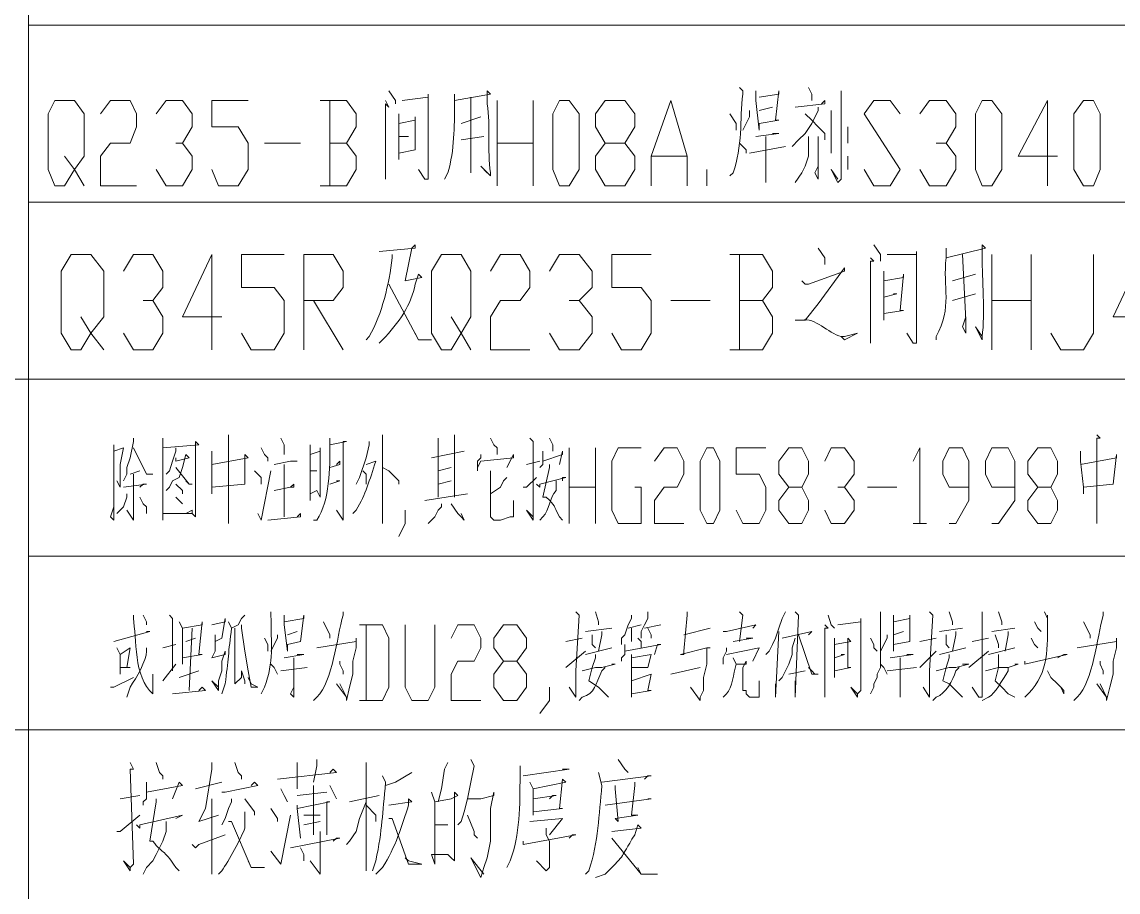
# Model space of a CAD drawing. Header units: millimetres. Extents: x 1435 to 2259, y 1083 to 2249.
# Drawn here: x 2143.3 to 2203.5, y 1887.5 to 1935.3 of the extents above; entities that cross this region are included whole.
import ezdxf

# ---------------------------------------------------------------- set-up
doc = ezdxf.new("R2010")
doc.units = ezdxf.units.MM
doc.layers.add('1', color=7, linetype='Continuous')

msp = doc.modelspace()

# ---------------------------------------------------------------- linework, layer by layer
at = {"layer": '1', "color": 0, "lineweight": 9}
for points in [[(2143.645, 2197.399), (2143.645, 1838.299)], [(2240.665, 1935.139), (2143.645, 1935.139)], [(2163.445, 1931.539), (2163.805, 1930.999), (2163.805, 1930.819)], [(2183.605, 1931.539), (2183.605, 1930.999), (2183.785, 1929.379), (2183.785, 1929.739), (2184.865, 1929.919), (2184.685, 1929.919), (2184.865, 1931.539), (2184.865, 1931.359), (2183.785, 1931.179)], [(2186.485, 1931.719), (2186.665, 1931.359), (2186.665, 1930.999)], [(2188.285, 1931.539), (2188.285, 1931.359), (2188.285, 1931.359), (2188.285, 1926.679), (2188.285, 1926.679), (2188.105, 1926.499), (2187.745, 1927.219), (2188.105, 1926.679)], [(2145.625, 1927.939), (2146.165, 1927.219), (2145.625, 1926.319), (2145.085, 1926.319), (2144.725, 1927.219), (2144.725, 1930.279), (2145.085, 1930.999), (2146.165, 1930.999), (2146.705, 1930.279), (2146.705, 1927.939), (2146.165, 1927.219), (2146.705, 1926.319)], [(2147.605, 1930.279), (2148.145, 1930.999), (2149.225, 1930.999), (2149.585, 1930.279), (2149.585, 1929.559), (2149.225, 1928.659), (2148.145, 1928.659), (2147.605, 1927.939), (2147.605, 1926.319), (2149.585, 1926.319)], [(2150.665, 1930.279), (2151.205, 1930.999), (2152.105, 1930.999), (2152.645, 1930.279), (2152.645, 1929.559), (2152.105, 1928.659), (2151.745, 1928.659)], [(2153.725, 1927.219), (2154.085, 1926.319), (2155.165, 1926.319), (2155.705, 1927.219), (2155.705, 1928.659), (2155.165, 1929.559), (2153.725, 1929.559), (2153.725, 1930.999), (2155.705, 1930.999)], [(2161.105, 1928.659), (2161.645, 1929.559), (2161.645, 1930.279), (2161.105, 1930.999), (2159.665, 1930.999)], [(2160.205, 1930.999), (2160.205, 1926.319)], [(2163.265, 1930.999), (2163.445, 1930.639), (2163.265, 1930.819), (2163.265, 1926.679), (2163.265, 1927.399)], [(2164.165, 1930.999), (2165.605, 1931.179), (2165.605, 1931.359), (2165.605, 1931.179), (2165.605, 1931.179), (2165.605, 1927.399), (2165.605, 1927.039), (2165.605, 1926.679), (2165.425, 1926.679), (2165.065, 1927.219), (2165.425, 1926.679)], [(2167.945, 1931.179), (2167.945, 1927.759), (2167.945, 1927.039), (2167.945, 1927.399), (2167.945, 1927.939)], [(2169.385, 1926.319), (2169.385, 1930.999)], [(2171.365, 1930.999), (2171.365, 1926.319)], [(2172.805, 1926.319), (2172.445, 1927.219), (2172.445, 1930.279), (2172.805, 1930.999), (2173.345, 1930.999), (2173.885, 1930.279), (2173.885, 1927.219), (2173.345, 1926.319), (2172.805, 1926.319)], [(2175.325, 1926.319), (2174.785, 1927.219), (2174.785, 1927.939), (2175.325, 1928.659), (2176.405, 1928.659), (2176.945, 1929.559), (2176.945, 1930.279), (2176.405, 1930.999), (2175.325, 1930.999), (2174.785, 1930.279), (2174.785, 1929.559), (2175.325, 1928.659)], [(2177.845, 1926.319), (2177.845, 1927.939), (2178.925, 1930.999), (2179.825, 1927.939), (2179.825, 1926.319)], [(2185.765, 1930.639), (2187.385, 1930.819), (2187.385, 1930.999), (2187.205, 1930.819)], [(2189.545, 1927.219), (2190.085, 1926.319), (2190.985, 1926.319), (2191.525, 1927.219), (2189.545, 1930.279), (2190.085, 1930.999), (2190.985, 1930.999), (2191.525, 1930.279)], [(2192.605, 1930.279), (2193.145, 1930.999), (2194.045, 1930.999), (2194.585, 1930.279), (2194.585, 1929.559), (2194.045, 1928.659), (2193.505, 1928.659)], [(2196.025, 1926.319), (2195.665, 1927.219), (2195.665, 1930.279), (2196.025, 1930.999), (2196.565, 1930.999), (2197.105, 1930.279), (2197.105, 1927.219), (2196.565, 1926.319), (2196.025, 1926.319)], [(2200.165, 1927.939), (2198.005, 1927.939), (2199.625, 1930.999), (2199.625, 1926.319)], [(2201.605, 1926.319), (2201.065, 1927.219), (2201.065, 1930.279), (2201.605, 1930.999), (2202.145, 1930.999), (2202.505, 1930.279), (2202.505, 1927.219), (2202.145, 1926.319), (2201.605, 1926.319)], [(2183.245, 1930.459), (2183.245, 1930.099), (2182.885, 1929.379)], [(2183.785, 1930.459), (2184.505, 1930.639)], [(2187.025, 1930.639), (2187.025, 1930.459), (2186.665, 1929.739), (2186.305, 1929.199), (2185.945, 1928.839), (2185.585, 1928.479)], [(2187.745, 1930.459), (2187.745, 1930.279), (2187.745, 1928.119), (2187.745, 1928.839)], [(2163.985, 1930.279), (2163.985, 1930.099), (2163.985, 1929.739), (2163.985, 1928.119), (2163.985, 1927.759), (2163.985, 1927.939), (2163.985, 1928.119), (2164.885, 1928.299), (2164.885, 1928.299), (2164.885, 1930.099), (2164.885, 1929.919), (2163.985, 1929.739)], [(2168.485, 1930.099), (2167.405, 1929.739)], [(2182.165, 1930.279), (2182.525, 1929.739), (2182.525, 1929.559), (2182.525, 1929.379)], [(2186.305, 1930.279), (2186.665, 1929.919), (2187.025, 1929.559), (2187.205, 1929.379), (2187.385, 1929.199), (2187.385, 1928.839)], [(2183.605, 1929.019), (2184.865, 1929.199), (2184.685, 1929.199), (2184.505, 1929.199)], [(2188.645, 1929.559), (2188.645, 1928.659)], [(2152.105, 1928.659), (2152.645, 1927.939), (2152.645, 1927.219), (2152.105, 1926.319), (2151.205, 1926.319), (2150.665, 1927.219)], [(2156.605, 1928.659), (2158.585, 1928.659)], [(2159.665, 1926.319), (2161.105, 1926.319), (2161.645, 1927.219), (2161.645, 1927.939), (2161.105, 1928.659), (2160.205, 1928.659)], [(2163.985, 1929.019), (2164.525, 1929.019), (2164.345, 1929.019)], [(2167.405, 1928.839), (2168.665, 1929.019)], [(2169.385, 1928.659), (2171.365, 1928.659)], [(2176.405, 1928.659), (2176.945, 1927.939), (2176.945, 1927.219), (2176.405, 1926.319), (2175.325, 1926.319)], [(2182.705, 1928.659), (2183.065, 1928.299), (2183.065, 1928.119)], [(2184.145, 1929.019), (2184.145, 1926.499), (2184.145, 1927.039)], [(2186.485, 1929.019), (2186.485, 1928.839), (2186.485, 1927.939), (2186.305, 1927.399), (2186.125, 1927.039), (2185.765, 1926.499)], [(2187.025, 1929.019), (2187.025, 1926.679), (2186.845, 1927.039), (2187.025, 1927.399)], [(2194.045, 1928.659), (2194.585, 1927.939), (2194.585, 1927.219), (2194.045, 1926.319), (2193.145, 1926.319), (2192.605, 1927.219)], [(2177.845, 1927.939), (2179.825, 1927.939)], [(2183.245, 1928.119), (2185.225, 1928.479)], [(2188.645, 1927.939), (2188.645, 1927.219)], [(2180.905, 1926.319), (2180.905, 1927.219)], [(2240.665, 1925.419), (2143.645, 1925.419)], [(2146.525, 1919.119), (2147.065, 1918.219), (2146.525, 1917.319), (2145.985, 1917.319), (2145.445, 1918.219), (2145.445, 1921.639), (2145.985, 1922.539), (2147.065, 1922.539), (2147.785, 1921.639), (2147.785, 1919.119), (2147.065, 1918.219), (2147.785, 1917.319)], [(2148.865, 1921.639), (2149.405, 1922.539), (2150.485, 1922.539), (2151.025, 1921.639), (2151.025, 1920.739), (2150.485, 1920.019), (2149.945, 1920.019)], [(2154.265, 1919.119), (2152.105, 1919.119), (2153.725, 1922.539), (2153.725, 1917.319)], [(2155.345, 1918.219), (2155.885, 1917.319), (2157.145, 1917.319), (2157.685, 1918.219), (2157.685, 1920.019), (2157.145, 1920.739), (2155.345, 1920.739), (2155.345, 1922.539), (2157.685, 1922.539)], [(2158.765, 1917.319), (2158.765, 1922.539), (2160.385, 1922.539), (2160.925, 1921.639), (2160.925, 1920.739), (2160.385, 1920.019), (2158.765, 1920.019)], [(2166.865, 1919.119), (2167.405, 1918.219), (2166.865, 1917.319), (2166.325, 1917.319), (2165.785, 1918.219), (2165.785, 1921.639), (2166.325, 1922.539), (2167.405, 1922.539), (2167.945, 1921.639), (2167.945, 1919.119), (2167.405, 1918.219), (2167.945, 1917.319)], [(2169.025, 1921.639), (2169.565, 1922.539), (2170.645, 1922.539), (2171.185, 1921.639), (2171.185, 1920.739), (2170.645, 1920.019), (2169.565, 1920.019), (2169.025, 1919.119), (2169.025, 1917.319), (2171.185, 1917.319)], [(2172.265, 1921.639), (2172.805, 1922.539), (2173.885, 1922.539), (2174.605, 1921.639), (2174.605, 1920.739), (2173.885, 1920.019), (2173.345, 1920.019)], [(2175.685, 1918.219), (2176.225, 1917.319), (2177.305, 1917.319), (2177.845, 1918.219), (2177.845, 1920.019), (2177.305, 1920.739), (2175.685, 1920.739), (2175.685, 1922.539), (2177.845, 1922.539)], [(2183.965, 1920.019), (2184.505, 1920.739), (2184.505, 1921.639), (2183.965, 1922.539), (2182.165, 1922.539)], [(2182.705, 1922.539), (2182.705, 1917.319)], [(2187.025, 1922.899), (2187.385, 1922.359), (2187.385, 1922.179), (2187.385, 1921.999)], [(2190.085, 1923.079), (2190.445, 1922.539), (2190.445, 1922.179)], [(2190.805, 1922.539), (2192.425, 1922.539), (2192.425, 1922.719), (2192.425, 1922.719), (2192.425, 1922.539), (2192.425, 1918.399), (2192.425, 1918.039), (2192.425, 1917.679), (2192.245, 1917.679), (2191.885, 1918.219), (2192.245, 1917.679)], [(2194.945, 1922.539), (2195.125, 1918.939), (2195.125, 1918.219), (2194.945, 1918.579), (2195.125, 1919.119)], [(2196.565, 1917.319), (2196.565, 1922.539)], [(2198.725, 1922.539), (2198.725, 1917.319)], [(2199.805, 1918.219), (2200.345, 1917.319), (2201.605, 1917.319), (2202.145, 1918.219), (2202.145, 1922.539)], [(2205.385, 1919.119), (2203.225, 1919.119), (2204.845, 1922.539), (2204.845, 1917.319)], [(2189.905, 1922.359), (2190.085, 1922.179), (2189.905, 1922.179), (2189.905, 1917.679), (2189.905, 1918.039), (2189.905, 1918.399)], [(2190.625, 1921.639), (2190.625, 1921.099), (2190.625, 1919.299), (2190.625, 1918.939), (2190.625, 1919.119), (2190.625, 1919.299), (2191.705, 1919.479), (2191.525, 1919.479), (2191.705, 1921.459), (2191.705, 1921.279), (2190.625, 1921.099)], [(2195.665, 1921.459), (2194.405, 1921.099)], [(2163.445, 1920.919), (2165.065, 1917.859), (2165.785, 1917.859), (2165.245, 1917.859), (2165.065, 1917.859), (2164.885, 1918.219)], [(2190.625, 1920.199), (2191.345, 1920.379), (2191.165, 1920.379)], [(2194.405, 1920.019), (2195.665, 1920.379)], [(2150.485, 1920.019), (2151.025, 1919.119), (2151.025, 1918.219), (2150.485, 1917.319), (2149.405, 1917.319), (2148.865, 1918.219)], [(2159.305, 1920.019), (2160.925, 1917.319)], [(2173.885, 1920.019), (2174.605, 1919.119), (2174.605, 1918.219), (2173.885, 1917.319), (2172.805, 1917.319), (2172.265, 1918.219)], [(2178.925, 1920.019), (2181.085, 1920.019)], [(2182.165, 1917.319), (2183.965, 1917.319), (2184.505, 1918.219), (2184.505, 1919.119), (2183.965, 1920.019), (2182.705, 1920.019)], [(2196.565, 1920.019), (2198.725, 1920.019)], [(2240.665, 1915.699), (2074.345, 1915.699)], [(2149.405, 1912.459), (2149.405, 1912.279), (2149.225, 1911.379), (2149.045, 1910.839), (2149.045, 1910.479), (2148.865, 1910.119)], [(2151.025, 1912.459), (2151.025, 1911.919), (2151.025, 1907.959), (2151.025, 1908.319), (2152.645, 1908.319), (2152.645, 1908.499), (2152.285, 1908.319)], [(2151.025, 1911.919), (2153.005, 1912.099), (2152.825, 1912.279), (2152.825, 1911.919), (2152.825, 1908.499), (2152.825, 1908.139), (2152.645, 1908.319)], [(2154.625, 1912.639), (2154.625, 1912.459), (2154.625, 1907.779), (2154.625, 1907.959), (2154.625, 1908.139)], [(2157.505, 1912.459), (2157.685, 1912.099), (2157.685, 1911.919), (2157.685, 1911.739), (2157.685, 1911.559)], [(2160.205, 1912.099), (2160.205, 1912.099), (2161.105, 1912.279), (2160.925, 1912.279), (2160.925, 1908.319), (2160.925, 1907.959), (2160.565, 1908.499)], [(2162.365, 1912.279), (2162.365, 1912.099), (2162.185, 1911.379), (2161.825, 1910.299), (2161.645, 1909.939)], [(2163.085, 1912.639), (2163.085, 1912.279), (2163.085, 1912.459), (2163.085, 1907.779), (2163.085, 1907.959), (2163.085, 1908.499)], [(2166.145, 1912.459), (2166.145, 1912.279), (2166.145, 1909.219)], [(2167.045, 1912.639), (2167.045, 1909.219)], [(2169.025, 1912.459), (2169.205, 1912.099), (2169.385, 1911.919), (2169.385, 1911.559)], [(2171.185, 1912.459), (2171.365, 1912.279), (2171.365, 1912.279), (2171.365, 1907.959), (2171.005, 1908.499), (2171.365, 1908.139)], [(2172.265, 1912.459), (2172.445, 1912.099), (2172.445, 1911.739)], [(2202.325, 1912.639), (2202.505, 1912.459), (2202.325, 1912.459), (2202.325, 1907.779), (2202.325, 1908.139)], [(2148.325, 1912.099), (2148.325, 1907.959), (2148.145, 1908.139), (2148.325, 1908.679)], [(2148.325, 1911.739), (2148.865, 1911.919), (2148.865, 1911.919), (2148.685, 1911.019), (2148.685, 1911.019), (2148.685, 1910.839), (2148.685, 1910.659), (2148.685, 1910.119), (2148.685, 1909.939), (2148.685, 1909.759), (2148.685, 1909.759), (2148.505, 1910.119)], [(2149.405, 1911.919), (2150.125, 1910.479), (2150.485, 1910.479), (2150.125, 1910.479), (2149.945, 1910.839)], [(2151.745, 1911.919), (2151.745, 1911.739), (2151.565, 1911.199), (2151.385, 1910.659), (2151.205, 1910.479)], [(2153.725, 1911.739), (2153.725, 1911.199), (2153.725, 1909.399)], [(2156.425, 1911.919), (2156.605, 1911.559), (2156.785, 1911.379), (2156.785, 1911.199)], [(2159.125, 1912.099), (2159.125, 1911.559), (2159.125, 1909.039), (2159.125, 1909.399), (2159.125, 1909.399), (2159.485, 1909.579), (2159.665, 1909.219), (2159.665, 1909.399), (2159.665, 1910.659), (2159.665, 1911.919), (2159.665, 1911.739), (2159.665, 1911.739), (2159.125, 1911.559)], [(2165.785, 1911.379), (2167.585, 1911.739)], [(2171.905, 1911.739), (2171.905, 1911.199), (2171.905, 1911.019), (2171.725, 1910.839), (2171.725, 1910.839)], [(2171.905, 1911.199), (2172.985, 1911.559), (2172.985, 1911.739), (2172.805, 1911.019)], [(2173.345, 1907.779), (2173.345, 1911.919)], [(2174.785, 1911.919), (2174.785, 1907.779)], [(2176.945, 1909.759), (2177.305, 1909.759), (2177.305, 1907.779), (2176.045, 1907.779), (2175.685, 1908.499), (2175.685, 1911.199), (2176.045, 1911.919), (2177.305, 1911.919)], [(2178.025, 1911.199), (2178.565, 1911.919), (2179.285, 1911.919), (2179.645, 1911.199), (2179.645, 1910.479), (2179.285, 1909.759), (2178.565, 1909.759), (2178.025, 1909.039), (2178.025, 1907.779), (2179.645, 1907.779)], [(2180.905, 1907.779), (2180.545, 1908.499), (2180.545, 1911.199), (2180.905, 1911.919), (2181.265, 1911.919), (2181.625, 1911.199), (2181.625, 1908.499), (2181.265, 1907.779), (2180.905, 1907.779)], [(2182.525, 1908.499), (2182.885, 1907.779), (2183.785, 1907.779), (2184.145, 1908.499), (2184.145, 1909.759), (2183.785, 1910.479), (2182.525, 1910.479), (2182.525, 1911.919), (2184.145, 1911.919)], [(2185.405, 1907.779), (2184.865, 1908.499), (2184.865, 1909.039), (2185.405, 1909.759), (2186.125, 1909.759), (2186.485, 1910.479), (2186.485, 1911.199), (2186.125, 1911.919), (2185.405, 1911.919), (2184.865, 1911.199), (2184.865, 1910.479), (2185.405, 1909.759)], [(2187.385, 1911.199), (2187.745, 1911.919), (2188.465, 1911.919), (2189.005, 1911.199), (2189.005, 1910.479), (2188.465, 1909.759), (2188.105, 1909.759)], [(2192.245, 1911.199), (2192.605, 1911.919), (2192.605, 1907.779)], [(2194.225, 1907.779), (2194.585, 1907.779), (2195.305, 1909.039), (2195.305, 1911.199), (2194.945, 1911.919), (2194.225, 1911.919), (2193.865, 1911.199), (2193.865, 1910.479), (2194.225, 1909.759), (2195.305, 1909.759)], [(2196.565, 1907.779), (2196.925, 1907.779), (2197.825, 1909.039), (2197.825, 1911.199), (2197.465, 1911.919), (2196.565, 1911.919), (2196.205, 1911.199), (2196.205, 1910.479), (2196.565, 1909.759), (2197.825, 1909.759)], [(2199.085, 1907.779), (2198.545, 1908.499), (2198.545, 1909.039), (2199.085, 1909.759), (2199.805, 1909.759), (2200.165, 1910.479), (2200.165, 1911.199), (2199.805, 1911.919), (2199.085, 1911.919), (2198.545, 1911.199), (2198.545, 1910.479), (2199.085, 1909.759)], [(2201.425, 1911.739), (2201.425, 1911.199), (2201.605, 1909.759), (2201.605, 1909.399)], [(2151.745, 1911.379), (2151.745, 1911.199), (2152.465, 1911.379), (2152.285, 1911.559), (2152.105, 1910.839), (2151.925, 1910.299), (2151.565, 1910.119), (2151.385, 1909.759), (2151.205, 1909.579)], [(2153.725, 1911.019), (2155.705, 1911.379), (2155.525, 1911.559), (2155.525, 1909.939), (2155.525, 1909.939), (2153.725, 1909.759)], [(2157.145, 1911.019), (2158.045, 1911.199), (2158.405, 1911.199), (2158.405, 1911.199), (2158.225, 1911.199)], [(2160.205, 1910.839), (2160.205, 1910.839), (2160.745, 1911.019), (2160.745, 1911.199), (2160.565, 1911.019)], [(2168.485, 1911.559), (2168.485, 1911.379), (2168.305, 1911.199), (2168.305, 1910.839), (2168.305, 1910.659), (2168.305, 1910.659), (2168.305, 1910.839), (2168.485, 1911.199), (2170.285, 1911.379), (2170.285, 1911.559), (2169.925, 1910.839)], [(2171.005, 1911.019), (2171.725, 1911.199)], [(2201.425, 1911.019), (2203.405, 1911.379), (2203.405, 1911.559), (2203.225, 1909.939), (2203.225, 1909.939), (2201.605, 1909.759)], [(2149.405, 1910.479), (2149.405, 1907.959), (2149.405, 1907.959), (2149.045, 1908.499), (2149.405, 1907.959)], [(2149.225, 1910.479), (2149.765, 1910.659)], [(2151.745, 1910.839), (2151.745, 1910.839), (2152.465, 1909.939), (2152.645, 1909.939), (2152.465, 1909.939), (2152.285, 1910.119)], [(2156.065, 1910.659), (2156.245, 1910.479), (2156.425, 1910.299), (2156.425, 1910.119), (2156.425, 1909.939)], [(2156.245, 1908.319), (2156.425, 1907.959), (2156.965, 1910.659)], [(2157.685, 1911.019), (2157.685, 1908.139)], [(2159.125, 1910.659), (2159.485, 1910.659)], [(2162.005, 1910.659), (2162.185, 1910.479), (2162.185, 1910.119), (2162.185, 1909.939)], [(2163.085, 1910.839), (2163.445, 1910.659), (2163.985, 1910.119), (2163.985, 1909.939)], [(2166.145, 1910.659), (2166.865, 1910.839)], [(2169.025, 1910.659), (2169.025, 1910.659), (2169.025, 1910.479), (2169.025, 1908.679), (2169.025, 1908.319), (2169.025, 1908.139), (2169.205, 1907.959), (2169.565, 1907.959), (2170.105, 1908.139), (2170.285, 1908.139), (2170.285, 1909.039), (2170.285, 1908.139)], [(2148.865, 1909.759), (2150.125, 1909.939), (2149.945, 1909.939), (2149.765, 1909.759)], [(2151.745, 1909.939), (2152.105, 1909.579), (2152.105, 1909.399)], [(2157.145, 1909.579), (2158.045, 1909.759), (2158.225, 1909.759), (2158.225, 1909.939), (2158.045, 1909.759)], [(2160.205, 1909.939), (2160.205, 1909.939), (2160.745, 1910.119), (2160.745, 1910.119), (2160.565, 1910.119)], [(2166.145, 1909.939), (2166.865, 1910.119)], [(2169.925, 1910.299), (2169.745, 1910.119), (2169.565, 1909.759), (2169.025, 1909.399)], [(2170.825, 1909.759), (2171.005, 1909.759), (2171.545, 1910.299)], [(2171.545, 1909.939), (2171.725, 1909.759), (2171.725, 1909.939), (2173.165, 1910.299), (2172.985, 1910.299), (2172.985, 1910.119)], [(2149.045, 1909.399), (2149.045, 1909.219), (2148.865, 1908.679), (2148.685, 1908.499), (2148.505, 1908.319)], [(2165.425, 1909.039), (2167.765, 1909.399)], [(2173.345, 1909.759), (2174.785, 1909.759)], [(2186.125, 1909.759), (2186.485, 1909.039), (2186.485, 1908.499), (2186.125, 1907.779), (2185.405, 1907.779)], [(2188.465, 1909.759), (2189.005, 1909.039), (2189.005, 1908.499), (2188.465, 1907.779), (2187.745, 1907.779), (2187.385, 1908.499)], [(2189.725, 1909.759), (2191.345, 1909.759)], [(2199.805, 1909.759), (2200.165, 1909.039), (2200.165, 1908.499), (2199.805, 1907.779), (2199.085, 1907.779)], [(2149.765, 1909.219), (2149.945, 1908.859), (2150.125, 1908.679), (2150.125, 1908.319)], [(2151.745, 1909.219), (2151.925, 1909.039), (2152.105, 1908.859)], [(2166.325, 1908.859), (2166.325, 1908.679), (2166.145, 1908.499), (2165.965, 1908.139), (2165.785, 1907.959), (2165.605, 1907.779)], [(2166.865, 1908.859), (2167.225, 1908.319), (2167.405, 1908.139), (2167.585, 1907.959), (2167.405, 1908.319)], [(2156.785, 1907.959), (2158.585, 1908.139), (2158.585, 1908.319), (2158.405, 1908.139)], [(2164.345, 1908.499), (2164.345, 1907.779), (2163.985, 1907.059)], [(2192.245, 1907.779), (2192.965, 1907.779)], [(2240.665, 1905.979), (2143.645, 1905.979)], [(2149.945, 1902.739), (2150.125, 1902.379), (2150.125, 1902.199), (2150.125, 1902.199)], [(2151.385, 1902.739), (2151.565, 1902.559), (2151.565, 1899.679)], [(2155.525, 1902.739), (2155.345, 1902.559), (2155.165, 1902.199), (2154.805, 1902.019), (2154.805, 1902.019)], [(2157.685, 1902.739), (2157.685, 1902.199), (2157.865, 1900.759), (2157.865, 1901.119), (2158.585, 1901.299), (2158.585, 1901.299), (2158.765, 1902.739), (2158.765, 1902.559), (2157.685, 1902.379)], [(2173.705, 1902.919), (2173.885, 1902.739), (2173.885, 1902.739), (2173.705, 1899.679), (2173.705, 1898.239), (2173.705, 1898.239), (2173.345, 1898.779), (2173.705, 1898.239)], [(2174.785, 1902.919), (2174.965, 1902.379), (2174.965, 1902.199)], [(2176.765, 1902.739), (2176.765, 1902.559), (2176.585, 1902.199), (2176.405, 1901.659), (2176.225, 1901.479), (2176.225, 1901.119)], [(2177.665, 1902.919), (2177.665, 1902.559), (2177.485, 1902.199), (2177.305, 1901.839), (2177.305, 1901.479)], [(2179.825, 1902.919), (2179.825, 1902.739), (2179.645, 1900.759), (2179.645, 1900.579), (2179.465, 1900.579), (2180.905, 1900.939), (2181.085, 1900.939), (2180.905, 1900.939), (2180.905, 1900.039), (2180.725, 1899.319), (2180.725, 1898.599), (2180.545, 1898.239), (2180.545, 1898.059), (2180.005, 1898.779), (2180.545, 1898.059)], [(2182.705, 1902.919), (2182.885, 1902.739), (2182.885, 1902.739), (2182.705, 1901.299)], [(2185.225, 1902.919), (2185.045, 1902.559), (2184.865, 1902.019), (2184.685, 1901.479), (2184.505, 1901.119), (2184.325, 1900.759), (2184.145, 1900.579)], [(2185.765, 1902.919), (2185.945, 1902.739), (2185.945, 1902.739), (2185.765, 1898.239), (2185.765, 1898.599), (2185.765, 1899.139)], [(2187.565, 1902.739), (2187.745, 1902.199), (2187.925, 1902.019)], [(2190.445, 1902.919), (2190.445, 1902.739), (2190.445, 1902.559), (2190.445, 1900.579), (2190.445, 1900.219), (2190.445, 1899.859), (2190.265, 1899.499), (2190.265, 1899.319), (2190.085, 1898.959), (2190.085, 1898.779), (2189.905, 1898.419)], [(2191.165, 1902.739), (2191.165, 1902.199), (2191.165, 1900.759), (2191.165, 1901.119), (2192.065, 1901.299), (2192.065, 1901.299), (2192.065, 1902.739), (2192.065, 1902.559), (2191.165, 1902.379)], [(2193.145, 1902.919), (2193.325, 1902.739), (2193.325, 1902.739), (2193.145, 1899.679), (2193.145, 1898.419), (2193.145, 1898.239), (2192.785, 1898.779), (2193.145, 1898.239)], [(2194.225, 1902.919), (2194.405, 1902.379), (2194.405, 1902.199)], [(2196.025, 1902.919), (2196.025, 1902.739), (2196.025, 1902.739), (2196.025, 1899.679), (2196.025, 1898.239), (2195.845, 1898.239), (2195.485, 1898.779), (2195.845, 1898.239)], [(2196.925, 1902.919), (2197.105, 1902.379), (2197.105, 1902.199)], [(2151.925, 1902.379), (2152.105, 1902.019), (2152.105, 1900.039), (2152.105, 1900.399), (2153.185, 1900.579), (2153.005, 1900.579), (2153.185, 1902.379), (2153.185, 1902.199), (2152.105, 1902.019)], [(2153.725, 1902.199), (2154.445, 1902.379), (2154.445, 1902.559), (2154.265, 1901.479), (2153.905, 1901.299), (2153.905, 1901.659), (2153.905, 1900.759), (2153.725, 1900.399), (2153.725, 1900.399), (2154.445, 1900.579), (2154.445, 1900.759), (2154.265, 1900.219), (2154.265, 1899.679), (2154.085, 1899.139), (2154.085, 1898.779), (2154.085, 1898.599), (2153.725, 1899.139), (2154.085, 1898.779)], [(2155.345, 1902.199), (2155.345, 1902.019), (2155.525, 1900.759), (2155.705, 1899.679), (2155.885, 1898.779), (2156.245, 1898.779), (2155.885, 1898.959), (2155.705, 1899.319)], [(2160.205, 1901.479), (2160.205, 1901.659), (2159.845, 1902.379)], [(2161.825, 1898.059), (2163.085, 1898.059), (2163.445, 1898.779), (2163.445, 1901.479), (2163.085, 1902.199), (2161.825, 1902.199)], [(2162.185, 1902.199), (2162.185, 1898.059)], [(2164.345, 1902.199), (2164.345, 1898.779), (2164.705, 1898.059), (2165.605, 1898.059), (2165.965, 1898.779), (2165.965, 1902.199)], [(2166.865, 1901.479), (2167.225, 1902.199), (2168.125, 1902.199), (2168.485, 1901.479), (2168.485, 1900.939), (2168.125, 1900.219), (2167.225, 1900.219), (2166.865, 1899.499), (2166.865, 1898.059), (2168.485, 1898.059)], [(2169.745, 1898.059), (2169.205, 1898.779), (2169.205, 1899.499), (2169.745, 1900.219), (2170.465, 1900.219), (2171.005, 1900.939), (2171.005, 1901.479), (2170.465, 1902.199), (2169.745, 1902.199), (2169.205, 1901.479), (2169.205, 1900.939), (2169.745, 1900.219)], [(2176.585, 1902.019), (2177.305, 1902.199)], [(2177.485, 1902.019), (2178.385, 1902.199)], [(2181.805, 1901.839), (2181.985, 1901.839), (2183.605, 1902.199), (2183.605, 1902.199), (2183.425, 1902.019)], [(2187.385, 1902.199), (2187.565, 1902.019), (2187.385, 1902.019), (2187.385, 1898.239), (2187.385, 1898.959)], [(2188.105, 1902.199), (2189.365, 1902.379), (2189.365, 1902.559), (2189.365, 1902.379), (2189.365, 1902.379), (2189.365, 1898.599), (2189.185, 1898.419), (2189.185, 1898.239), (2188.825, 1898.779), (2189.185, 1898.419)], [(2198.905, 1902.379), (2198.905, 1902.379), (2199.085, 1902.019), (2199.265, 1901.839)], [(2201.965, 1901.479), (2201.965, 1901.659), (2201.605, 1902.379)], [(2148.325, 1901.299), (2148.325, 1901.299), (2148.325, 1901.299), (2150.305, 1901.839), (2150.305, 1901.839), (2150.125, 1901.839)], [(2152.825, 1901.479), (2152.285, 1901.299)], [(2152.645, 1902.019), (2152.465, 1898.599)], [(2154.985, 1902.019), (2154.985, 1898.959), (2154.985, 1898.959), (2155.345, 1899.319), (2155.345, 1899.679), (2155.525, 1899.139), (2155.525, 1898.959)], [(2156.605, 1901.479), (2156.785, 1901.119), (2156.785, 1900.759)], [(2157.325, 1901.659), (2157.325, 1901.479), (2156.965, 1900.759)], [(2157.865, 1901.659), (2158.405, 1901.839)], [(2160.565, 1898.959), (2161.105, 1898.239), (2161.105, 1898.059), (2161.285, 1898.779), (2161.465, 1899.499), (2161.465, 1900.219), (2161.645, 1900.939), (2161.645, 1901.479), (2161.645, 1901.299), (2159.485, 1900.939)], [(2173.165, 1901.299), (2174.065, 1901.479)], [(2174.245, 1901.839), (2175.685, 1902.019)], [(2174.605, 1901.659), (2174.605, 1901.119), (2174.785, 1900.939)], [(2175.145, 1901.839), (2175.145, 1901.659), (2174.965, 1900.759)], [(2176.765, 1902.019), (2176.765, 1901.659), (2176.765, 1901.299)], [(2177.125, 1901.479), (2177.305, 1901.299), (2177.305, 1900.939)], [(2177.665, 1902.019), (2177.845, 1901.659), (2177.845, 1901.479)], [(2181.085, 1902.019), (2179.645, 1901.659)], [(2182.345, 1901.299), (2183.425, 1901.479), (2183.245, 1901.479), (2183.065, 1901.479)], [(2184.865, 1901.839), (2184.685, 1898.239), (2184.685, 1898.959)], [(2185.765, 1901.479), (2185.585, 1900.939), (2185.585, 1900.579), (2185.405, 1900.039), (2185.225, 1899.679), (2185.045, 1899.319), (2184.865, 1899.139)], [(2185.045, 1901.479), (2186.665, 1901.839), (2186.665, 1901.839), (2186.485, 1901.659)], [(2185.945, 1901.659), (2186.665, 1899.499), (2187.025, 1899.499), (2186.845, 1899.499), (2186.665, 1899.679), (2186.485, 1899.859)], [(2187.925, 1901.479), (2187.925, 1901.119), (2187.925, 1899.319), (2187.925, 1899.679), (2188.825, 1899.859), (2188.645, 1899.859), (2188.645, 1901.479), (2188.825, 1901.299), (2187.925, 1901.119)], [(2189.905, 1901.479), (2190.085, 1901.119), (2190.085, 1900.939), (2190.265, 1900.759)], [(2190.805, 1901.659), (2190.805, 1901.479), (2190.445, 1900.759)], [(2191.165, 1901.659), (2191.705, 1901.839)], [(2192.605, 1901.299), (2193.505, 1901.479)], [(2193.685, 1901.839), (2194.945, 1902.019)], [(2194.045, 1901.659), (2194.045, 1901.119), (2194.225, 1900.939)], [(2194.585, 1901.839), (2194.585, 1901.659), (2194.405, 1900.759)], [(2195.485, 1901.299), (2196.385, 1901.479)], [(2196.565, 1901.839), (2197.825, 1902.019)], [(2196.745, 1901.659), (2196.925, 1901.119), (2196.925, 1900.939)], [(2197.465, 1901.839), (2197.465, 1901.659), (2197.285, 1900.759)], [(2198.725, 1901.479), (2198.905, 1901.119), (2199.085, 1900.939), (2199.085, 1900.939)], [(2202.325, 1898.959), (2202.865, 1898.239), (2202.865, 1898.059), (2203.045, 1898.779), (2203.225, 1899.499), (2203.225, 1900.219), (2203.405, 1900.939), (2203.405, 1901.479), (2203.405, 1901.299), (2201.245, 1900.939)], [(2148.505, 1900.939), (2148.685, 1900.579), (2148.685, 1899.499), (2148.685, 1899.859), (2149.225, 1899.859), (2149.045, 1899.859), (2149.225, 1900.939), (2149.225, 1900.939), (2148.685, 1900.579)], [(2151.025, 1900.939), (2151.745, 1901.119)], [(2174.245, 1900.579), (2175.685, 1900.939)], [(2176.405, 1901.119), (2176.405, 1900.759), (2176.405, 1900.579), (2176.225, 1900.399), (2176.225, 1900.219)], [(2176.405, 1900.759), (2178.385, 1901.119), (2178.205, 1901.119), (2178.025, 1900.579)], [(2181.985, 1900.939), (2181.985, 1900.759), (2181.805, 1900.399), (2181.805, 1900.219), (2181.805, 1900.039)], [(2181.985, 1900.579), (2183.785, 1900.939), (2183.785, 1900.939), (2183.425, 1900.219)], [(2193.685, 1900.579), (2195.125, 1900.939)], [(2196.385, 1900.579), (2197.825, 1900.939)], [(2157.685, 1900.399), (2158.765, 1900.579), (2158.585, 1900.579), (2158.405, 1900.579)], [(2158.225, 1900.399), (2158.225, 1898.239), (2158.045, 1898.419), (2158.225, 1898.779)], [(2173.165, 1899.859), (2174.245, 1900.759)], [(2174.785, 1900.579), (2174.785, 1900.399), (2174.605, 1899.859), (2174.425, 1899.139), (2174.965, 1898.779), (2175.325, 1898.419), (2175.505, 1898.239)], [(2176.765, 1900.579), (2176.765, 1900.399), (2176.765, 1899.499), (2176.765, 1898.239), (2176.765, 1898.779)], [(2176.765, 1900.399), (2177.845, 1900.579), (2177.845, 1900.579), (2177.665, 1899.859), (2177.665, 1899.859), (2176.765, 1899.859)], [(2187.925, 1900.399), (2188.465, 1900.579), (2188.285, 1900.579)], [(2190.985, 1900.399), (2192.245, 1900.579), (2192.065, 1900.579), (2191.885, 1900.579)], [(2191.525, 1900.399), (2191.525, 1898.239), (2191.525, 1898.419), (2191.525, 1898.779)], [(2192.605, 1899.859), (2193.505, 1900.759)], [(2194.225, 1900.579), (2194.225, 1900.399), (2194.045, 1899.859), (2193.865, 1899.139), (2194.225, 1898.959), (2194.405, 1898.779), (2194.765, 1898.419), (2194.945, 1898.239)], [(2195.305, 1899.859), (2196.385, 1900.759)], [(2196.925, 1900.579), (2196.925, 1900.399), (2196.925, 1899.859), (2196.745, 1899.139), (2197.105, 1898.779), (2197.465, 1898.419), (2197.825, 1898.239)], [(2198.365, 1900.219), (2198.365, 1900.039), (2200.705, 1900.579), (2200.525, 1900.579), (2200.165, 1900.399)], [(2151.025, 1899.139), (2151.745, 1900.039)], [(2153.005, 1899.679), (2151.925, 1899.319)], [(2156.965, 1900.039), (2157.145, 1899.859), (2157.325, 1899.499)], [(2157.505, 1899.679), (2158.945, 1899.859)], [(2160.745, 1900.219), (2160.745, 1900.039), (2160.925, 1899.679), (2160.925, 1899.499)], [(2170.465, 1900.219), (2171.005, 1899.499), (2171.005, 1898.779), (2170.465, 1898.059), (2169.745, 1898.059)], [(2174.065, 1899.679), (2174.785, 1899.859), (2175.145, 1899.859), (2175.865, 1900.039), (2175.685, 1900.039)], [(2178.925, 1899.499), (2180.545, 1899.859)], [(2182.525, 1900.039), (2183.065, 1900.039), (2183.065, 1900.219), (2182.885, 1899.859), (2182.885, 1898.599), (2183.065, 1898.599), (2183.065, 1898.419), (2183.245, 1898.239), (2183.785, 1898.239), (2183.785, 1898.419), (2183.785, 1898.419), (2183.785, 1899.139), (2183.785, 1898.419)], [(2186.305, 1899.679), (2185.405, 1899.499)], [(2190.445, 1900.039), (2190.625, 1899.859), (2190.805, 1899.499)], [(2190.805, 1899.679), (2192.425, 1899.859)], [(2193.505, 1899.679), (2194.225, 1899.859), (2194.585, 1899.859), (2195.305, 1900.039), (2194.945, 1900.039)], [(2196.205, 1899.679), (2196.925, 1899.859), (2197.465, 1899.859), (2198.005, 1900.039), (2197.825, 1900.039)], [(2199.625, 1899.679), (2199.805, 1899.319), (2200.165, 1898.959), (2200.345, 1898.779), (2200.525, 1898.599), (2200.525, 1898.419), (2200.345, 1898.779)], [(2202.505, 1900.219), (2202.505, 1900.039), (2202.685, 1899.679), (2202.685, 1899.499)], [(2148.145, 1898.779), (2148.325, 1898.779), (2149.405, 1899.319)], [(2176.765, 1899.139), (2177.845, 1899.499), (2177.845, 1899.499), (2177.665, 1898.599), (2177.845, 1898.599), (2176.765, 1898.419)], [(2151.565, 1898.419), (2153.365, 1898.599), (2153.185, 1898.779), (2153.005, 1898.599)], [(2160.745, 1898.959), (2161.105, 1898.239)], [(2172.265, 1898.779), (2172.265, 1898.059), (2171.725, 1897.339)], [(2202.505, 1898.959), (2202.865, 1898.239)], [(2240.665, 1896.439), (2074.345, 1896.439)], [(2159.485, 1894.819), (2159.485, 1894.459), (2159.305, 1893.559)], [(2167.945, 1894.819), (2168.125, 1894.459), (2167.945, 1893.559), (2167.765, 1892.659), (2167.585, 1891.939), (2167.405, 1891.399), (2167.225, 1891.219)], [(2176.045, 1894.819), (2176.405, 1894.279), (2176.585, 1894.099)], [(2149.225, 1894.639), (2149.405, 1894.279), (2149.225, 1894.279), (2149.405, 1889.059), (2149.225, 1888.879), (2149.225, 1888.699), (2148.865, 1889.239), (2149.225, 1888.879)], [(2150.665, 1894.639), (2150.845, 1894.099), (2151.025, 1893.919), (2151.025, 1893.739)], [(2153.725, 1894.639), (2153.725, 1894.279), (2153.365, 1892.119), (2153.005, 1891.399), (2153.005, 1891.399), (2154.085, 1891.759)], [(2154.985, 1894.639), (2155.165, 1894.099), (2155.345, 1893.919), (2155.345, 1893.739)], [(2157.325, 1893.739), (2160.565, 1894.099), (2160.385, 1894.279), (2160.205, 1894.099)], [(2158.405, 1894.639), (2158.405, 1893.199)], [(2162.185, 1894.639), (2162.185, 1894.459), (2162.185, 1894.459), (2162.185, 1888.699), (2162.185, 1889.059), (2162.185, 1889.599)], [(2166.685, 1894.639), (2166.505, 1894.279), (2166.325, 1893.199), (2166.145, 1892.479)], [(2170.825, 1893.919), (2173.345, 1894.279), (2173.165, 1894.279), (2172.985, 1894.279)], [(2164.705, 1894.099), (2163.805, 1893.559), (2163.265, 1893.379)], [(2171.185, 1893.559), (2171.365, 1893.199), (2171.365, 1892.479), (2171.365, 1891.759), (2171.365, 1891.939), (2172.985, 1892.119), (2172.805, 1892.119), (2172.985, 1893.739), (2173.165, 1893.559), (2171.365, 1893.199)], [(2175.145, 1893.559), (2177.845, 1893.919), (2177.665, 1893.919), (2177.485, 1893.739)], [(2150.125, 1893.559), (2150.125, 1893.019), (2150.125, 1892.659), (2149.945, 1892.479), (2149.945, 1892.299)], [(2150.125, 1893.019), (2152.105, 1893.379), (2151.925, 1893.559), (2151.565, 1892.659)], [(2152.825, 1893.199), (2154.265, 1893.559)], [(2154.265, 1893.019), (2154.445, 1893.019), (2154.445, 1893.019), (2156.245, 1893.379), (2156.065, 1893.559), (2155.885, 1893.379)], [(2157.505, 1893.199), (2157.685, 1892.839), (2157.865, 1892.479)], [(2158.405, 1892.839), (2160.025, 1893.019)], [(2159.305, 1893.379), (2159.305, 1890.679)], [(2160.205, 1893.379), (2160.385, 1893.019), (2160.565, 1892.659)], [(2165.785, 1893.019), (2165.965, 1892.479), (2165.965, 1889.059), (2165.785, 1889.599), (2166.685, 1889.599), (2166.865, 1889.419), (2167.045, 1889.239), (2167.045, 1890.679), (2167.045, 1892.659), (2167.045, 1893.019), (2167.225, 1892.839), (2166.865, 1892.659), (2165.965, 1892.479)], [(2167.765, 1892.659), (2168.485, 1892.659), (2168.485, 1892.659), (2169.205, 1892.839), (2169.205, 1892.839), (2169.205, 1893.019), (2169.025, 1892.119), (2169.025, 1891.219), (2169.025, 1890.319), (2168.845, 1889.419), (2168.665, 1888.879), (2168.485, 1888.339), (2167.945, 1889.419), (2168.665, 1888.519)], [(2175.865, 1893.379), (2175.865, 1893.199), (2176.045, 1891.399), (2175.865, 1891.579), (2177.125, 1891.759), (2176.765, 1891.759), (2176.945, 1893.379), (2176.945, 1893.559)], [(2148.685, 1892.659), (2149.765, 1892.839)], [(2153.725, 1892.659), (2153.725, 1888.519), (2153.725, 1888.699), (2153.725, 1889.239)], [(2154.805, 1892.659), (2154.805, 1892.479), (2154.625, 1892.119), (2154.445, 1891.579), (2154.265, 1891.219)], [(2155.525, 1892.659), (2156.065, 1891.939), (2156.065, 1891.759)], [(2158.405, 1892.119), (2160.205, 1892.479), (2160.025, 1892.479), (2160.025, 1891.399), (2160.025, 1890.679)], [(2162.185, 1892.479), (2161.825, 1891.579), (2161.645, 1890.859), (2161.285, 1890.319), (2161.105, 1890.139)], [(2161.285, 1892.479), (2162.905, 1892.839)], [(2171.365, 1892.659), (2172.625, 1892.839), (2172.445, 1892.839), (2172.265, 1892.659)], [(2175.325, 1892.299), (2177.845, 1892.659), (2177.665, 1892.659), (2177.665, 1892.659)], [(2156.965, 1892.119), (2157.325, 1891.579), (2157.325, 1891.399)], [(2158.405, 1892.299), (2158.405, 1892.119), (2158.585, 1890.499)], [(2162.185, 1892.299), (2162.725, 1891.759), (2162.725, 1891.399)], [(2148.505, 1890.859), (2148.685, 1890.859), (2149.765, 1891.759)], [(2149.585, 1891.219), (2149.765, 1891.039), (2149.765, 1891.219), (2152.105, 1891.759), (2151.745, 1891.579)], [(2151.205, 1891.399), (2151.205, 1890.859), (2151.025, 1890.319), (2150.845, 1889.959), (2150.665, 1889.599), (2150.485, 1889.239), (2150.125, 1888.879), (2149.945, 1888.519)], [(2154.625, 1891.399), (2154.805, 1891.399), (2155.885, 1888.879), (2156.605, 1888.879), (2155.885, 1888.879), (2155.705, 1889.239)], [(2156.965, 1889.779), (2157.505, 1889.059), (2158.045, 1891.759)], [(2159.665, 1891.759), (2158.765, 1891.759)], [(2158.765, 1891.219), (2159.665, 1891.399)], [(2163.445, 1891.579), (2163.625, 1891.579), (2164.525, 1889.059), (2165.245, 1889.059), (2164.525, 1889.239), (2164.345, 1889.419)], [(2165.965, 1891.219), (2166.685, 1891.219)], [(2167.765, 1891.759), (2168.125, 1890.859), (2168.125, 1890.679), (2168.305, 1890.499)], [(2171.185, 1891.399), (2172.985, 1891.579), (2172.985, 1891.579), (2172.265, 1890.679)], [(2152.645, 1890.139), (2152.825, 1889.959), (2153.005, 1890.139), (2154.445, 1890.679)], [(2159.665, 1890.859), (2159.665, 1890.499), (2159.665, 1888.519), (2159.665, 1888.519), (2159.125, 1889.239), (2159.665, 1888.519)], [(2170.825, 1890.319), (2170.825, 1890.139), (2173.705, 1890.679), (2173.525, 1890.679), (2173.345, 1890.499)], [(2172.085, 1891.039), (2172.085, 1890.679), (2172.265, 1890.319), (2172.265, 1889.959), (2172.265, 1889.419), (2172.265, 1888.879), (2172.085, 1888.699), (2171.545, 1889.239), (2172.085, 1888.699)], [(2158.045, 1889.959), (2160.745, 1890.499), (2160.565, 1890.499), (2160.385, 1890.319)], [(2175.685, 1890.499), (2175.685, 1890.499), (2177.305, 1888.519), (2178.205, 1888.519), (2178.025, 1888.519), (2177.305, 1888.519), (2177.125, 1888.879)], [(2158.585, 1889.959), (2158.765, 1889.599), (2158.765, 1889.239)]]:
    msp.add_lwpolyline(points, dxfattribs=at)
for points, knots in [([(2167.045, 1930.999), (2167.045, 1930.999), (2169.025, 1931.359), (2169.025, 1931.359), (2169.025, 1931.359), (2168.845, 1931.539), (2168.845, 1931.539), (2168.845, 1931.539), (2168.845, 1930.819), (2168.845, 1930.819), (2169.025, 1929.559), (2168.845, 1928.299), (2169.025, 1927.039), (2169.025, 1927.039), (2169.025, 1926.859), (2169.025, 1926.859), (2169.025, 1926.859), (2168.485, 1927.399), (2168.485, 1927.399), (2168.485, 1927.399), (2168.845, 1927.039), (2168.845, 1927.039)], [0, 0, 0, 0, 1, 1, 1, 2, 2, 2, 3, 3, 3, 4, 4, 4, 5, 5, 5, 6, 6, 6, 7, 7, 7, 7]), ([(2182.705, 1931.719), (2182.705, 1931.719), (2182.885, 1931.539), (2182.885, 1931.539), (2182.885, 1931.539), (2182.885, 1931.359), (2182.885, 1931.359), (2182.705, 1929.919), (2182.885, 1928.479), (2182.345, 1927.039), (2182.345, 1927.039), (2182.165, 1926.859), (2182.165, 1926.859)], [0, 0, 0, 0, 1, 1, 1, 2, 2, 2, 3, 3, 3, 4, 4, 4, 4]), ([(2167.045, 1931.359), (2167.045, 1931.359), (2167.045, 1930.819), (2167.045, 1930.819), (2167.045, 1929.559), (2167.045, 1928.299), (2166.685, 1927.039), (2166.685, 1927.039), (2166.505, 1926.679), (2166.505, 1926.679)], [0, 0, 0, 0, 1, 1, 1, 2, 2, 2, 3, 3, 3, 3]), ([(2163.625, 1922.539), (2163.625, 1922.539), (2163.625, 1922.359), (2163.625, 1922.359), (2163.445, 1920.919), (2163.085, 1919.299), (2162.365, 1918.039), (2162.365, 1918.039), (2162.185, 1917.859), (2162.185, 1917.859)], [0, 0, 0, 0, 1, 1, 1, 2, 2, 2, 3, 3, 3, 3]), ([(2162.905, 1922.719), (2162.905, 1922.719), (2164.885, 1922.899), (2164.885, 1922.899), (2164.885, 1922.899), (2164.885, 1923.079), (2164.885, 1923.079), (2164.885, 1923.079), (2164.705, 1922.899), (2164.705, 1922.899), (2164.705, 1922.899), (2164.525, 1921.999), (2164.525, 1921.999), (2164.525, 1921.999), (2164.345, 1921.099), (2164.345, 1921.099), (2164.345, 1921.099), (2164.345, 1921.099), (2164.345, 1921.099), (2164.345, 1921.099), (2164.345, 1921.099), (2164.345, 1921.099), (2164.345, 1921.099), (2165.245, 1921.279), (2165.245, 1921.279), (2165.245, 1921.279), (2165.065, 1921.459), (2165.065, 1921.459), (2165.065, 1921.459), (2164.885, 1920.919), (2164.885, 1920.919), (2164.705, 1919.839), (2163.985, 1918.759), (2163.085, 1917.859), (2163.085, 1917.859), (2162.905, 1917.679), (2162.905, 1917.679)], [0, 0, 0, 0, 1, 1, 1, 2, 2, 2, 3, 3, 3, 4, 4, 4, 5, 5, 5, 6, 6, 6, 7, 7, 7, 8, 8, 8, 9, 9, 9, 10, 10, 10, 11, 11, 11, 12, 12, 12, 12]), ([(2194.045, 1922.899), (2194.045, 1922.899), (2194.045, 1922.359), (2194.045, 1922.359), (2193.865, 1920.739), (2194.405, 1919.659), (2193.505, 1918.039), (2193.505, 1918.039), (2193.505, 1917.859), (2193.505, 1917.859)], [0, 0, 0, 0, 1, 1, 1, 2, 2, 2, 3, 3, 3, 3]), ([(2194.045, 1922.359), (2194.045, 1922.359), (2196.205, 1922.899), (2196.205, 1922.899), (2196.205, 1922.899), (2196.025, 1923.079), (2196.025, 1923.079), (2196.025, 1923.079), (2196.025, 1922.359), (2196.025, 1922.359), (2196.025, 1921.279), (2196.205, 1919.299), (2196.025, 1918.039), (2196.025, 1918.039), (2196.025, 1917.859), (2196.025, 1917.859), (2196.025, 1917.859), (2195.665, 1918.579), (2195.665, 1918.579), (2195.665, 1918.579), (2196.025, 1918.039), (2196.025, 1918.039)], [0, 0, 0, 0, 1, 1, 1, 2, 2, 2, 3, 3, 3, 4, 4, 4, 5, 5, 5, 6, 6, 6, 7, 7, 7, 7]), ([(2186.125, 1921.099), (2186.125, 1921.099), (2186.305, 1920.919), (2186.305, 1920.919), (2186.305, 1920.919), (2186.485, 1920.919), (2186.485, 1920.919), (2186.485, 1920.919), (2188.465, 1921.639), (2188.465, 1921.639), (2188.465, 1921.639), (2188.465, 1921.819), (2188.465, 1921.819), (2188.465, 1921.819), (2187.025, 1919.839), (2187.025, 1919.839), (2187.025, 1919.839), (2187.025, 1919.839), (2187.025, 1919.839), (2187.025, 1919.839), (2186.305, 1918.939), (2186.305, 1918.939), (2186.305, 1918.939), (2186.125, 1918.939), (2186.125, 1918.939), (2186.125, 1918.939), (2185.765, 1918.939), (2185.765, 1918.939), (2185.765, 1918.939), (2186.125, 1918.939), (2186.125, 1918.939), (2186.845, 1919.119), (2187.565, 1918.219), (2188.285, 1918.039), (2188.285, 1918.039), (2188.465, 1917.859), (2188.465, 1917.859), (2188.465, 1917.859), (2189.185, 1918.219), (2189.185, 1918.219), (2189.185, 1918.219), (2188.465, 1918.039), (2188.465, 1918.039), (2188.465, 1918.039), (2188.285, 1918.039), (2188.285, 1918.039)], [0, 0, 0, 0, 1, 1, 1, 2, 2, 2, 3, 3, 3, 4, 4, 4, 5, 5, 5, 6, 6, 6, 7, 7, 7, 8, 8, 8, 9, 9, 9, 10, 10, 10, 11, 11, 11, 12, 12, 12, 13, 13, 13, 14, 14, 14, 15, 15, 15, 15]), ([(2160.205, 1912.459), (2160.205, 1912.459), (2160.205, 1912.099), (2160.205, 1912.099), (2160.205, 1910.839), (2160.205, 1909.039), (2159.485, 1907.959), (2159.485, 1907.959), (2159.305, 1907.959), (2159.305, 1907.959)], [0, 0, 0, 0, 1, 1, 1, 2, 2, 2, 3, 3, 3, 3]), ([(2162.185, 1911.019), (2162.185, 1911.019), (2162.185, 1911.019), (2162.185, 1911.019), (2162.185, 1911.019), (2162.725, 1911.199), (2162.725, 1911.199), (2162.725, 1911.199), (2162.725, 1911.199), (2162.725, 1911.199), (2162.725, 1911.199), (2162.725, 1911.199), (2162.725, 1911.199), (2162.365, 1910.119), (2162.185, 1909.399), (2161.645, 1908.499), (2161.645, 1908.499), (2161.465, 1908.319), (2161.465, 1908.319)], [0, 0, 0, 0, 1, 1, 1, 2, 2, 2, 3, 3, 3, 4, 4, 4, 5, 5, 5, 6, 6, 6, 6]), ([(2172.265, 1911.019), (2172.265, 1911.019), (2172.265, 1910.839), (2172.265, 1910.839), (2172.265, 1910.839), (2171.905, 1909.219), (2171.905, 1909.219), (2171.905, 1909.219), (2172.085, 1909.219), (2172.085, 1909.219), (2172.625, 1908.679), (2172.445, 1908.859), (2172.805, 1908.139), (2172.805, 1908.139), (2172.985, 1907.959), (2172.985, 1907.959)], [0, 0, 0, 0, 1, 1, 1, 2, 2, 2, 3, 3, 3, 4, 4, 4, 5, 5, 5, 5]), ([(2172.625, 1910.119), (2172.625, 1910.119), (2172.625, 1909.579), (2172.625, 1909.579), (2172.265, 1909.219), (2172.265, 1908.499), (2171.905, 1908.139), (2171.905, 1908.139), (2171.725, 1907.959), (2171.725, 1907.959)], [0, 0, 0, 0, 1, 1, 1, 2, 2, 2, 3, 3, 3, 3]), ([(2149.405, 1902.739), (2149.405, 1902.739), (2149.405, 1902.559), (2149.405, 1902.559), (2149.585, 1901.479), (2149.405, 1899.319), (2150.485, 1898.419), (2150.485, 1898.419), (2150.485, 1898.419), (2150.485, 1898.419), (2150.485, 1898.419), (2150.485, 1899.499), (2150.485, 1899.499), (2150.485, 1899.499), (2150.485, 1898.419), (2150.485, 1898.419)], [0, 0, 0, 0, 1, 1, 1, 2, 2, 2, 3, 3, 3, 4, 4, 4, 5, 5, 5, 5]), ([(2156.965, 1902.919), (2156.965, 1902.919), (2156.965, 1902.739), (2156.965, 1902.739), (2156.965, 1901.119), (2157.145, 1900.219), (2156.605, 1898.779), (2156.605, 1898.779), (2156.425, 1898.419), (2156.425, 1898.419)], [0, 0, 0, 0, 1, 1, 1, 2, 2, 2, 3, 3, 3, 3]), ([(2160.925, 1902.919), (2160.925, 1902.919), (2160.925, 1902.739), (2160.925, 1902.739), (2160.565, 1901.479), (2160.385, 1899.139), (2159.485, 1898.239), (2159.485, 1898.239), (2159.305, 1898.059), (2159.305, 1898.059)], [0, 0, 0, 0, 1, 1, 1, 2, 2, 2, 3, 3, 3, 3]), ([(2199.445, 1902.919), (2199.445, 1902.919), (2199.625, 1902.559), (2199.625, 1902.559), (2199.625, 1902.559), (2199.625, 1902.739), (2199.625, 1902.739), (2199.625, 1902.739), (2199.625, 1902.199), (2199.625, 1902.199), (2199.625, 1900.759), (2199.625, 1899.319), (2198.365, 1898.239), (2198.365, 1898.239), (2198.365, 1898.239), (2198.365, 1898.239)], [0, 0, 0, 0, 1, 1, 1, 2, 2, 2, 3, 3, 3, 4, 4, 4, 5, 5, 5, 5]), ([(2202.685, 1902.919), (2202.685, 1902.919), (2202.685, 1902.739), (2202.685, 1902.739), (2202.325, 1901.479), (2202.145, 1899.139), (2201.245, 1898.239), (2201.245, 1898.239), (2201.065, 1898.059), (2201.065, 1898.059)], [0, 0, 0, 0, 1, 1, 1, 2, 2, 2, 3, 3, 3, 3]), ([(2154.625, 1902.379), (2154.625, 1902.379), (2154.805, 1902.019), (2154.805, 1902.019), (2154.625, 1900.759), (2154.625, 1900.219), (2154.445, 1898.959), (2154.445, 1898.959), (2154.265, 1898.419), (2154.265, 1898.419)], [0, 0, 0, 0, 1, 1, 1, 2, 2, 2, 3, 3, 3, 3]), ([(2150.125, 1900.939), (2150.125, 1900.939), (2150.125, 1900.759), (2150.125, 1900.759), (2150.125, 1900.219), (2149.585, 1899.319), (2149.225, 1898.779), (2149.225, 1898.779), (2149.045, 1898.239), (2149.045, 1898.239)], [0, 0, 0, 0, 1, 1, 1, 2, 2, 2, 3, 3, 3, 3]), ([(2182.345, 1900.399), (2182.345, 1900.399), (2182.525, 1900.039), (2182.525, 1900.039), (2182.345, 1899.499), (2182.345, 1898.779), (2181.985, 1898.419), (2181.985, 1898.419), (2181.805, 1898.239), (2181.805, 1898.239)], [0, 0, 0, 0, 1, 1, 1, 2, 2, 2, 3, 3, 3, 3]), ([(2175.325, 1899.859), (2175.325, 1899.859), (2175.145, 1899.679), (2175.145, 1899.679), (2174.785, 1898.959), (2174.785, 1898.419), (2174.065, 1898.239), (2174.065, 1898.239), (2173.885, 1898.059), (2173.885, 1898.059)], [0, 0, 0, 0, 1, 1, 1, 2, 2, 2, 3, 3, 3, 3]), ([(2194.765, 1899.859), (2194.765, 1899.859), (2194.585, 1899.679), (2194.585, 1899.679), (2194.405, 1899.139), (2194.045, 1898.419), (2193.505, 1898.239), (2193.505, 1898.239), (2193.325, 1898.059), (2193.325, 1898.059)], [0, 0, 0, 0, 1, 1, 1, 2, 2, 2, 3, 3, 3, 3]), ([(2197.465, 1899.859), (2197.465, 1899.859), (2197.465, 1899.679), (2197.465, 1899.679), (2197.105, 1899.139), (2196.745, 1898.419), (2196.385, 1898.239), (2196.385, 1898.239), (2196.025, 1898.059), (2196.025, 1898.059)], [0, 0, 0, 0, 1, 1, 1, 2, 2, 2, 3, 3, 3, 3]), ([(2170.645, 1894.459), (2170.645, 1894.459), (2170.645, 1893.919), (2170.645, 1893.919), (2170.645, 1892.299), (2170.645, 1890.679), (2170.105, 1889.239), (2170.105, 1889.239), (2169.925, 1888.879), (2169.925, 1888.879)], [0, 0, 0, 0, 1, 1, 1, 2, 2, 2, 3, 3, 3, 3]), ([(2163.085, 1893.919), (2163.085, 1893.919), (2163.265, 1893.559), (2163.265, 1893.559), (2163.085, 1891.759), (2163.085, 1891.039), (2162.725, 1889.239), (2162.725, 1889.239), (2162.545, 1888.699), (2162.545, 1888.699)], [0, 0, 0, 0, 1, 1, 1, 2, 2, 2, 3, 3, 3, 3]), ([(2174.965, 1894.099), (2174.965, 1894.099), (2175.145, 1893.379), (2175.145, 1893.379), (2174.965, 1891.759), (2174.965, 1890.319), (2174.425, 1888.699), (2174.425, 1888.699), (2174.245, 1888.519), (2174.245, 1888.519)], [0, 0, 0, 0, 1, 1, 1, 2, 2, 2, 3, 3, 3, 3]), ([(2150.665, 1892.659), (2150.665, 1892.659), (2150.665, 1892.479), (2150.665, 1892.479), (2150.665, 1892.479), (2150.305, 1890.319), (2150.305, 1890.319), (2150.305, 1890.319), (2150.485, 1890.319), (2150.485, 1890.319), (2151.025, 1889.599), (2151.025, 1889.959), (2151.745, 1888.879), (2151.745, 1888.879), (2151.925, 1888.699), (2151.925, 1888.699)], [0, 0, 0, 0, 1, 1, 1, 2, 2, 2, 3, 3, 3, 4, 4, 4, 5, 5, 5, 5]), ([(2163.445, 1892.299), (2163.445, 1892.299), (2164.705, 1892.479), (2164.705, 1892.479), (2164.705, 1892.479), (2164.525, 1892.659), (2164.525, 1892.659), (2164.525, 1892.659), (2164.525, 1892.299), (2164.525, 1892.299), (2164.165, 1891.219), (2163.805, 1889.959), (2163.085, 1888.879), (2163.085, 1888.879), (2162.725, 1888.519), (2162.725, 1888.519)], [0, 0, 0, 0, 1, 1, 1, 2, 2, 2, 3, 3, 3, 4, 4, 4, 5, 5, 5, 5]), ([(2155.525, 1891.939), (2155.525, 1891.939), (2155.525, 1891.579), (2155.525, 1891.579), (2155.525, 1891.579), (2155.525, 1891.759), (2155.525, 1891.759), (2155.525, 1891.759), (2155.525, 1891.039), (2155.525, 1891.039), (2155.345, 1890.499), (2154.625, 1889.239), (2154.265, 1888.699), (2154.265, 1888.699), (2154.085, 1888.519), (2154.085, 1888.519)], [0, 0, 0, 0, 1, 1, 1, 2, 2, 2, 3, 3, 3, 4, 4, 4, 5, 5, 5, 5]), ([(2175.685, 1890.859), (2175.685, 1890.859), (2177.305, 1891.039), (2177.305, 1891.039), (2177.305, 1891.039), (2177.125, 1891.219), (2177.125, 1891.219), (2177.125, 1891.219), (2176.945, 1890.679), (2176.945, 1890.679), (2176.045, 1889.239), (2176.585, 1889.779), (2175.325, 1888.519), (2175.325, 1888.519), (2174.785, 1888.339), (2174.785, 1888.339)], [0, 0, 0, 0, 1, 1, 1, 2, 2, 2, 3, 3, 3, 4, 4, 4, 5, 5, 5, 5])]:
    msp.add_open_spline(points, degree=3, knots=knots, dxfattribs=at)

doc.saveas('drawing.dxf')
